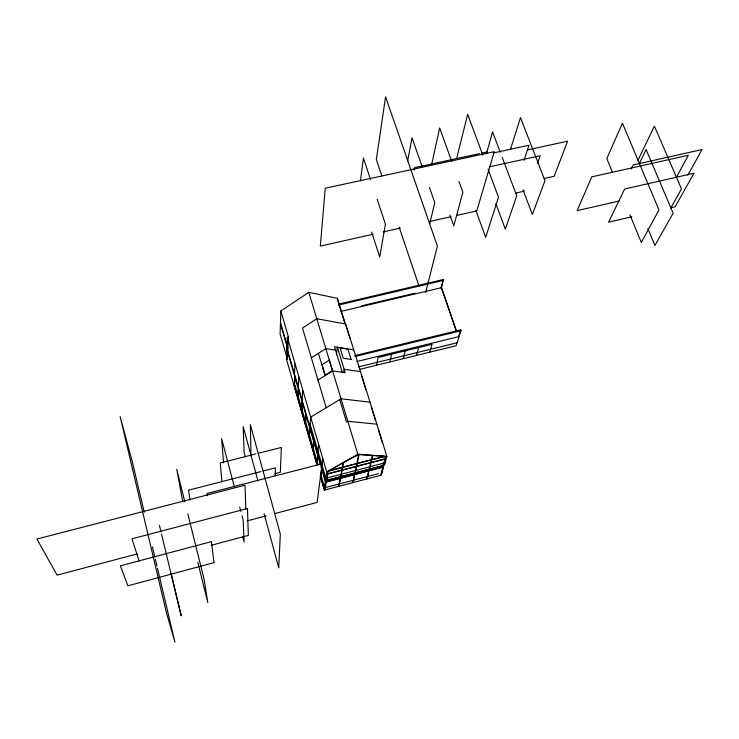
<?xml version="1.0" encoding="UTF-8"?>
<svg xmlns="http://www.w3.org/2000/svg" width="739" height="739" viewBox="0 0 739 739"><rect width="100%" height="100%" fill="white"/><g stroke="black" fill="none" stroke-linecap="round" stroke-linejoin="round"><path stroke-width="1.11" d="M275.194 475.833L275.435 467.824L263.176 470.974M345.381 323.95L337.4 298.307L308.791 292.339L280.829 310.971L280.469 322.564L287.859 347.93L286.926 348.152L325.511 480.692L384.539 465.274L386.857 456.305L345.695 324.005L316.782 318.731L302.51 328.079L326.222 407.734M286.446 359.256L286.871 349.288L287.813 349.057L280.432 323.728L280.109 334.056L287.36 359.034L286.446 359.256L317.031 464.72M286.926 348.152L287.388 337.372L288.358 336.735L280.829 310.971M287.36 359.034L287.813 349.057M287.859 347.93L288.358 336.735M294.436 373.814L295.009 363.939M294.87 376.761L294.298 386.349L295.702 386.007M294.953 377.241L294.399 386.534L297.734 398.016L298.344 388.871M298.223 386.857L298.87 377.167M298.445 389.222L297.826 398.358L301.484 410.949L302.159 401.988M302.057 400.002L302.768 390.497M302.26 402.339L301.586 411.3L305.262 423.992L306.011 415.216M306.112 415.567L305.364 424.334L309.078 437.128L309.89 428.546M309.789 426.699L310.694 417.11L341.021 398.792L370.017 402.182M309.992 428.897L309.179 437.479L312.911 450.365L313.798 441.977M313.899 442.338L313.022 450.725L316.782 463.713L317.733 455.52M317.659 453.607L318.666 444.915M316.892 464.074L317.844 455.88M322.721 458.79L317.179 502.381L274.926 513.55M320.689 477.163L321.705 469.163M336.402 354.794L337.372 347.201L345.196 372.715L332.596 370.95L317.973 380.04M321.816 469.533L320.791 477.523L324.301 489.624L325.391 481.819M360.466 180.769L363.422 158.091L370.636 179.734M325.511 480.692L326.721 471.972L287.388 337.372M382.802 464.702L383.486 466.909L381.37 475.14L324.393 490.105L325.511 482.068L321.003 466.549M325.068 489.818L326.176 482.013L340.134 478.364L338.795 486.216M343.653 372.659L344.143 369.297L360.512 371.634M339.173 486.114L340.513 478.262L354.415 474.623L352.845 482.521M407.623 161.157L412.002 137.759L422.246 166.922M414.08 169.905L414.524 167.67L479.509 153.629M376.548 365.14L378.091 357.454L432.038 344.272L429.812 352.06M353.214 482.428L354.794 474.521L368.632 470.909L366.821 478.854M431.807 163.864L439.668 127.986L451.649 161.157M389.952 361.851L391.661 354.138M367.191 478.752L369.01 470.808L382.793 467.205L380.742 475.195M429.793 223.732L434.763 202.56L429.451 187.438M403.291 358.572L405.175 350.831M456.804 157.869L467.667 114.333L482.872 155.236M425.682 292.376L437.396 246.115L385.564 96.846L376.336 159.578L381.851 175.91M381.287 474.66L383.347 466.669M416.574 355.311L418.634 347.542M440.943 288.071L443.289 279.545L339.247 303.96M456.573 331.284L441.562 287.656L443.289 279.545M486.576 152.982L492.599 131.902L500.238 152.142M510.547 149.186L520.487 117.593L544.985 180.639L532.366 214.486L523.009 189.895M354.544 355.699L460.683 329.89L458.448 336.735L356.845 361.537M460.683 329.89L460.97 330.739L456.074 345.723L359.791 369.352M523.933 160.363L529.013 145.232L493.172 152.991M537.558 163.301L540.246 155.726L489.763 166.765M631.189 169.074L633.166 164.936L702.05 149.555L687.833 175.097M637.914 160.335L654.403 126.12L681.469 188.925L670.809 208.019M639.226 163.762L646.117 149.592L673.155 213.22L654.911 245.487L647.872 228.527M676.37 177.378L688.379 155.255L591.754 176.87L577.168 210.615L619.587 200.925M311.359 357.796L325.825 348.596L335.515 350.129M326.721 471.972L357.824 454.273L386.857 456.305M211.52 545.216L248.332 535.405L247.473 508.497L131.967 538.805L139.117 561.058M247.131 520.903L266.031 515.905M137.269 553.908L57.079 575.145L36.95 539.036L244.988 485.2L245.847 509.079M378.451 473.662L324.717 487.758L320.744 474.059M327.793 473.782L341.787 470.143M342.175 470.041L356.29 466.364M356.678 466.263L370.738 462.605M371.126 462.503L384.927 458.91M327.774 473.911L341.76 470.272M342.148 470.17L356.272 466.494M356.651 466.392L370.71 462.734M371.089 462.632L384.89 459.039M385.185 462.762L325.853 478.244L310.038 424.001M325.511 482.068L383.486 466.909M322.102 463.741L207.086 493.476L207.354 495.712M342.268 467.288L329.354 470.651L343.025 462.863L340.679 476.646L326.878 480.248L328.144 471.334L342.249 467.417M342.665 467.187L356.863 463.492M357.251 463.399L371.394 459.723M371.782 459.621L384.465 456.323L372.733 455.501L369.62 469.053L383.236 465.496L385.573 456.397L371.754 459.75M342.637 467.316L356.845 463.621M357.233 463.519L371.366 459.852M260.95 471.547L188.528 490.188L190.135 500.118M274.779 473.717L280.349 472.276L281.365 447.446L258.04 453.376M255.814 453.94L220.277 462.983L221.885 481.736M358.757 366.867L457.035 342.785M355.348 356.438L460.97 330.739M361.676 305.789L414.93 293.235M340.882 311.396L441.562 287.656M338.388 305.059L443.566 280.367M631.873 216.795L608.603 222.19L624.631 188.999L693.976 173.268L675.095 206.791L670.661 207.816M373.241 234.198L320.338 246.105L325.252 188.223L494.262 151.671L476.784 210.892L456.526 215.455M383.365 231.917L400.252 228.12M429.516 221.534L450.901 216.721M515.554 193.119L524.57 191.105M544.061 178.515L554.176 176.27L567.598 141.204L527.387 149.934M481.754 153.139L487.352 151.929M376.862 424.168L347.847 421.322L346.536 422.089L339.728 399.568M353.732 349.833L334.471 346.73L342.296 372.308M612.492 172.363L606.821 158.562L622.432 123.182L658.966 209.978L641.313 242.447L629.961 214.846M502.252 157.462L516.746 195.807L505.319 229.164L495.851 203.613M488.082 169.231L498.483 197.211L485.689 237.376L475.925 210.513M458.993 181.489L462.863 192.186L453.792 225.894L449.94 215.012M441.571 288.339L445.58 299.979M445.691 300.302L449.783 312.2M449.894 312.523L454.014 324.504M454.125 324.837L456.36 331.331M399.115 227.104L418.958 285.919M377.13 199.216L385.425 224.102L379.744 256.932L371.597 232.101M345.898 325.345L349.898 338.203M361.648 375.985L365.777 389.241M371.329 407.087L375.532 420.593M378.35 429.664L382.608 443.354M337.455 299.563L340.993 310.943M341.095 311.276L344.586 322.5M308.791 292.339L357.824 454.273M318.417 353.307L325.105 375.606M286.871 349.288L320.421 464.739M295.027 385.462L318.112 464.988M320.227 475.759L324.393 490.105M257.939 480.867L243.214 426.652L244.119 452.434L245.311 456.841M264.091 513.66L278.751 567.801L280.321 534.094L250.345 424.611L251.011 455.76M234.439 487.14L221.608 438.596L223.529 462.873M239.685 507L240.849 511.406M242.013 515.822L243.186 520.238L244.119 541.983L242.651 536.403M184.768 501.596L176.75 469.357L182.801 501.864M187.808 513.827L204.13 579.404L207.761 602.424L197.775 562.203M171.078 573.51L181.231 615.818L161.545 534.223M159.421 525.355L161.01 532.006M144.244 512.275L132.327 461.893L120.152 416.63L166.321 612.271L174.94 642.154L157.472 568.263M152.446 546.989L154.83 557.067M155.356 559.303L156.945 566.019M343.441 462.623L341.058 476.516L354.988 472.877L358.664 454.513L343.441 462.623M359.034 454.54L355.376 472.775L369.241 469.154L372.364 455.473L359.034 454.54M329.28 360.133L322.075 364.66L325.234 375.181L332.476 370.673L329.28 360.133M214.024 562.619L127.875 585.815L120.383 565.843L211.409 541.632L214.024 562.619M351.108 359.431L343.229 358.23L340.051 347.903L347.93 349.178L351.108 359.431"/></g></svg>
